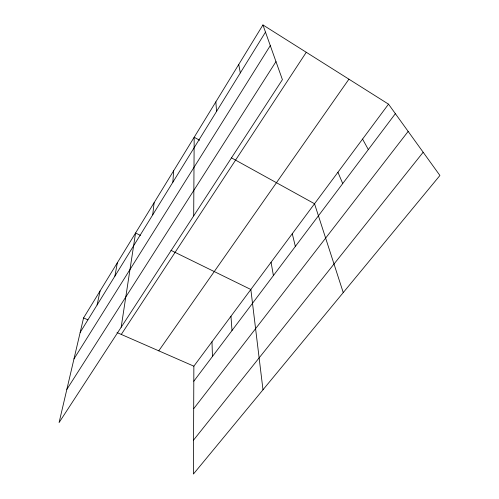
<?xml version="1.0" encoding="UTF-8"?>
<svg xmlns="http://www.w3.org/2000/svg" width="499" height="499" viewBox="0 0 499 499"><rect width="100%" height="100%" fill="white"/><g stroke="black" fill="none" stroke-linecap="round" stroke-linejoin="round"><path stroke-width="0.75" d="M388.515 104.154L193.862 366.185L193.419 474.05L439.918 175.486L388.515 104.154L262.936 24.95L83.564 317.932L59.082 422.578L282.409 79.653L262.936 24.95M193.693 215.88L194.18 137.25L199.612 140.25M172.866 182.204L173.633 170.814M152.725 214.844L154.116 202.688M121.163 327.257L135.56 233.002L140.419 235.378M114.889 276.147L117.371 262.711M97.105 304.964L100.062 290.986M80.183 332.378L265.493 32.129M73.977 358.906L270.29 45.609M66.847 389.382L275.984 61.602M121.288 334.436L306.274 52.283M158.769 350.834L348.926 79.185M193.799 381.224L395.37 113.672M193.687 408.712L408.157 131.412M193.556 440.099L423.164 152.245M83.564 317.932L87.83 319.803M117.016 332.571L193.862 366.185M170.932 250.33L250.841 289.489L262.992 389.788M231.505 157.871L314.532 203.748L343.243 292.582M362.561 139.096L368.331 149.563M337.935 172.249L342.719 183.557M292.271 233.713L295.352 246.425M238.734 64.477L240.318 72.916M271.063 262.262L273.408 275.554M215.849 101.852L216.566 111.402M230.962 316.247L232.004 330.519M211.988 341.784L212.455 356.467"/></g></svg>
